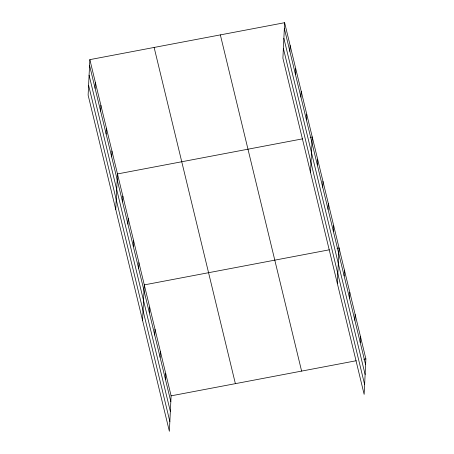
<?xml version="1.0" encoding="UTF-8"?>
<svg xmlns="http://www.w3.org/2000/svg" width="454" height="454" viewBox="0 0 454 454"><rect width="100%" height="100%" fill="white"/><g stroke="black" fill="none" stroke-linecap="round" stroke-linejoin="round"><path stroke-width="0.68" d="M89.852 59.633L88.116 95.09L169.37 431.3L171.107 395.843L89.852 59.633L284.63 22.7L365.884 358.91L364.148 394.367L282.893 58.157L284.63 22.7M95.09 88.292L95.374 82.497M100.618 111.151L100.902 105.356M106.145 134.015L106.429 128.221M111.667 156.874L111.951 151.08M115.742 209.402L117.478 173.944L302.58 138.845M122.557 201.928L122.841 196.134M127.92 224.117L128.204 218.323M133.283 246.306L133.567 240.512M138.646 268.496L138.93 262.701M142.556 320.354L144.293 284.891L329.394 249.796M149.372 312.874L149.655 307.08M154.735 335.063L155.018 329.269M160.097 357.258L160.381 351.464M165.46 379.448L165.744 373.653M289.868 51.359L290.151 45.565M295.395 74.218L295.679 68.423M300.923 97.082L301.206 91.288M306.444 119.941L306.728 114.147M310.519 172.469L312.256 137.012L310.184 137.403M317.335 164.995L317.618 159.201M322.698 187.184L322.981 181.39M328.06 209.373L328.344 203.579M333.423 231.563L333.707 225.769M337.333 283.421L339.07 247.958L336.999 248.355M344.149 275.941L344.433 270.147M349.512 298.13L349.796 292.336M354.875 320.325L355.159 314.531M360.238 342.515L360.521 336.72M171.107 395.843L356.208 360.743M363.813 359.301L365.884 358.91M284.346 28.494L365.601 364.704M283.863 38.284L365.124 374.493M283.375 48.368L364.63 384.578M220.349 34.89L301.609 371.094M154.127 47.443L235.382 383.653M89.569 65.427L170.823 401.637M89.086 75.216L170.346 411.426M88.592 85.301L169.853 421.511"/></g></svg>
